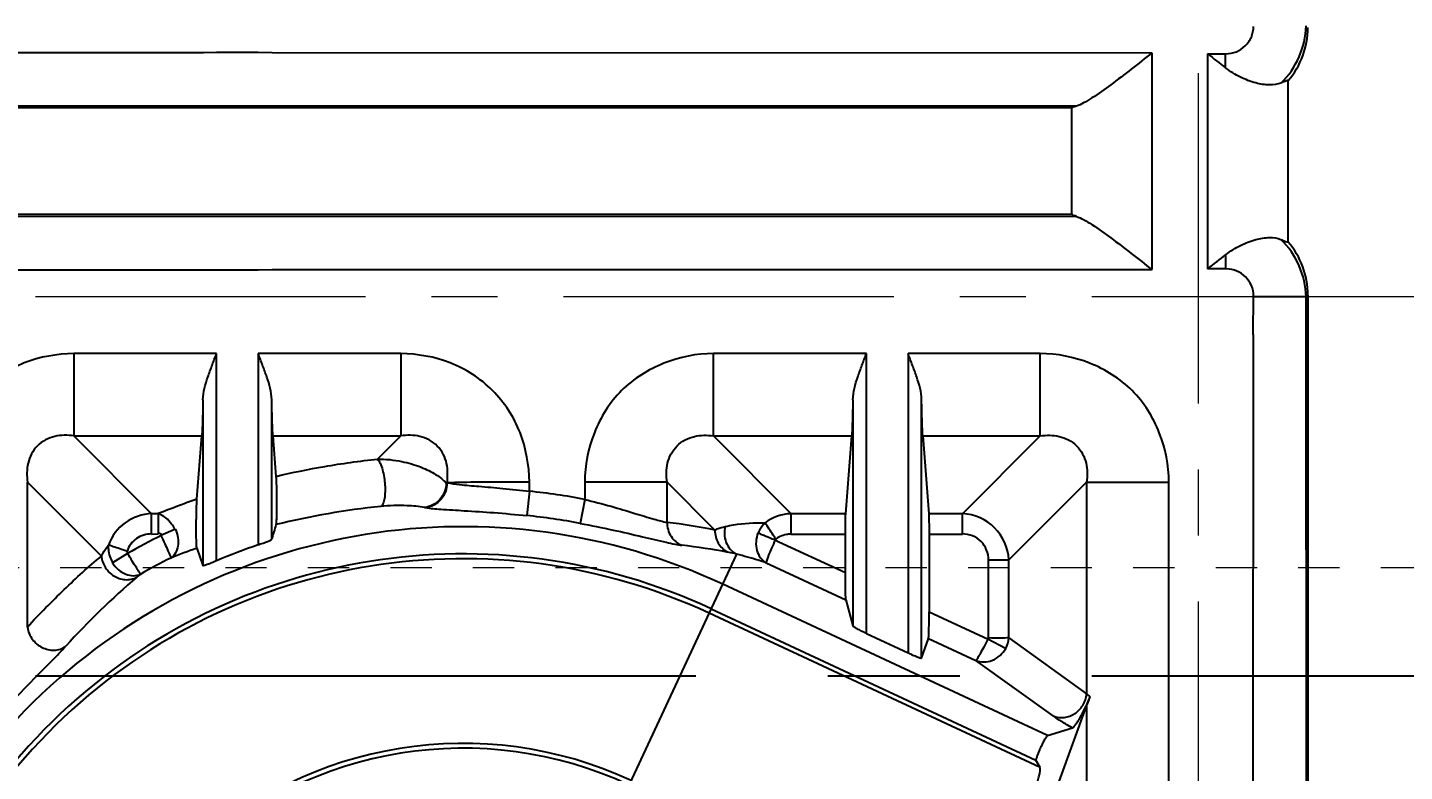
# Model space of a CAD drawing. Header units: millimetres. Extents: x 3054 to 4939, y -1170 to 130.
# Drawn here: x 3377.9 to 3428.8, y -243.7 to -216.2 of the extents above; entities that cross this region are included whole.
import ezdxf

# ---------------------------------------------------------------- set-up
doc = ezdxf.new("R2010")
doc.units = ezdxf.units.MM
doc.header["$LTSCALE"] = 16.335
doc.header["$PDMODE"] = 3
doc.header["$PDSIZE"] = 0.3125
doc.linetypes.add('CENTER', pattern=[0.6, 0.375, -0.075, 0.075, -0.075])
doc.linetypes.add('HIDDEN', pattern=[0.2, 0.1, -0.1])
doc.layers.get('0').update_dxf_attribs({"linetype": 'CONTINUOUS'})
doc.layers.get('Defpoints').update_dxf_attribs({"linetype": 'CONTINUOUS'})
doc.layers.add('21', color=7, linetype='CONTINUOUS')
doc.layers.add('center', color=1, linetype='CENTER', lineweight=9)
doc.layers.add('cool', color=153, linetype='HIDDEN', lineweight=9)
doc.styles.get("Standard").update_dxf_attribs({"font": 'txt', "width": 0.8})
doc.dimstyles.get("Standard").update_dxf_attribs({"dimtxt": 0.15625, "dimasz": 0.1875, "dimexe": 0.125, "dimexo": 0.0625, "dimtad": 0, "dimtih": 1, "dimtoh": 1, "dimdsep": 46, "dimtxsty": 'Standard', "dimcen": 0.09, "dimadec": 0, "dimazin": 0, "dimtp": 0.01, "dimtm": 0.01, "dimtfac": 1, "dimtofl": 0, "dimtmove": 0, "dimatfit": 3, "dimfxl": 0, "dimtolj": 1, "dimarcsym": 0})

# ---------------------------------------------------------------- blocks, each defined once
blk = doc.blocks.new('*D76')
at = {"color": 4, "lineweight": -2}
blk.add_line((3563.281, -226.18), (3589.582, -226.18), dxfattribs=at)
at = {"layer": 'Defpoints', "color": 0}
for p in [(3421.161, -226.18), (3563.281, -226.18), (3589.582, -226.18)]:
    blk.add_point(p, dxfattribs=at)
at = {"color": 6, "insert": (3594.582, -226.18), "char_height": 5, "attachment_point": 5}
blk.add_mtext('\\A1;0.00', dxfattribs=at)
blk = doc.blocks.new('*D77')
at = {"color": 4, "lineweight": -2}
blk.add_line((3573.796, -240.18), (3589.582, -240.18), dxfattribs=at)
at = {"layer": 'Defpoints', "color": 0}
for p in [(3421.161, -226.18), (3573.796, -240.18), (3589.582, -240.18)]:
    blk.add_point(p, dxfattribs=at)
at = {"color": 6, "insert": (3596.248, -240.18), "char_height": 5, "attachment_point": 5}
blk.add_mtext('\\A1;14.00', dxfattribs=at)
blk = doc.blocks.new('*D78')
at = {"color": 4, "lineweight": -2}
blk.add_line((3561.235, -283.18), (3589.582, -283.18), dxfattribs=at)
at = {"layer": 'Defpoints', "color": 0}
for p in [(3421.161, -226.18), (3561.235, -283.18), (3589.582, -283.18)]:
    blk.add_point(p, dxfattribs=at)
at = {"color": 6, "insert": (3596.915, -283.18), "char_height": 5, "attachment_point": 5}
blk.add_mtext('\\A1;57.00', dxfattribs=at)
blk = doc.blocks.new('*D79')
at = {"color": 4, "lineweight": -2}
blk.add_line((3481.854, -307.968), (3589.582, -307.968), dxfattribs=at)
at = {"layer": 'Defpoints', "color": 0}
for p in [(3421.161, -226.18), (3481.854, -307.968), (3589.582, -307.968)]:
    blk.add_point(p, dxfattribs=at)
at = {"color": 6, "insert": (3596.915, -307.968), "char_height": 5, "attachment_point": 5}
blk.add_mtext('\\A1;81.79', dxfattribs=at)
blk = doc.blocks.new('*D80')
at = {"color": 4, "lineweight": -2}
blk.add_line((3516.556, -324.18), (3589.582, -324.18), dxfattribs=at)
at = {"layer": 'Defpoints', "color": 0}
for p in [(3421.161, -226.18), (3516.556, -324.18), (3589.582, -324.18)]:
    blk.add_point(p, dxfattribs=at)
at = {"color": 6, "insert": (3596.915, -324.18), "char_height": 5, "attachment_point": 5}
blk.add_mtext('\\A1;98.00', dxfattribs=at)
blk = doc.blocks.new('*D81')
at = {"color": 4, "lineweight": -2}
blk.add_line((3547.495, -344.18), (3589.582, -344.18), dxfattribs=at)
at = {"layer": 'Defpoints', "color": 0}
for p in [(3421.161, -226.18), (3547.495, -344.18), (3589.582, -344.18)]:
    blk.add_point(p, dxfattribs=at)
at = {"color": 6, "insert": (3597.582, -344.18), "char_height": 5, "attachment_point": 5}
blk.add_mtext('\\A1;118.00', dxfattribs=at)
blk = doc.blocks.new('*D82')
at = {"color": 4, "lineweight": -2}
blk.add_line((3421.161, -379.512), (3421.161, -389.677), dxfattribs=at)
at = {"layer": 'Defpoints', "color": 0}
for p in [(3421.161, -226.18), (3421.161, -379.512), (3421.161, -389.677)]:
    blk.add_point(p, dxfattribs=at)
at = {"color": 6, "insert": (3421.161, -394.677), "char_height": 5, "attachment_point": 5, "rotation": 90}
blk.add_mtext('\\A1;0.00', dxfattribs=at)
blk = doc.blocks.new('*D83')
at = {"color": 4, "lineweight": -2}
blk.add_line((3474.154, -315.668), (3474.154, -389.677), dxfattribs=at)
at = {"layer": 'Defpoints', "color": 0}
for p in [(3421.161, -226.18), (3474.154, -315.668), (3474.154, -389.677)]:
    blk.add_point(p, dxfattribs=at)
at = {"color": 6, "insert": (3474.154, -397.677), "char_height": 5, "attachment_point": 5, "rotation": 90}
blk.add_mtext('\\A1;52.99', dxfattribs=at)
blk = doc.blocks.new('*D84')
at = {"color": 4, "lineweight": -2}
blk.add_line((3549.662, -339.842), (3549.662, -389.677), dxfattribs=at)
at = {"layer": 'Defpoints', "color": 0}
for p in [(3421.161, -226.18), (3549.662, -339.842), (3549.662, -389.677)]:
    blk.add_point(p, dxfattribs=at)
at = {"color": 6, "insert": (3549.662, -398.677), "char_height": 5, "attachment_point": 5, "rotation": 90}
blk.add_mtext('\\A1;128.50', dxfattribs=at)
blk = doc.blocks.new('*D85')
at = {"color": 4, "lineweight": -2}
blk.add_line((3421.161, -90.135), (3421.161, -60.351), dxfattribs=at)
at = {"layer": 'Defpoints', "color": 0}
for p in [(3421.161, -60.351), (3421.161, -90.135), (3421.161, -226.18)]:
    blk.add_point(p, dxfattribs=at)
at = {"color": 6, "insert": (3421.161, -55.351), "char_height": 5, "attachment_point": 5, "rotation": 90}
blk.add_mtext('\\A1;0.00', dxfattribs=at)
blk = doc.blocks.new('*D86')
at = {"color": 4, "lineweight": -2}
blk.add_line((3527.113, -219.255), (3527.113, -60.351), dxfattribs=at)
at = {"layer": 'Defpoints', "color": 0}
for p in [(3527.113, -60.351), (3527.113, -219.255), (3421.161, -226.18)]:
    blk.add_point(p, dxfattribs=at)
at = {"color": 6, "insert": (3527.113, -51.351), "char_height": 5, "attachment_point": 5, "rotation": 90}
blk.add_mtext('\\A1;105.95', dxfattribs=at)
blk = doc.blocks.new('*D87')
at = {"color": 4, "lineweight": -2}
blk.add_line((3549.662, -116.98), (3549.662, -60.351), dxfattribs=at)
at = {"layer": 'Defpoints', "color": 0}
for p in [(3549.662, -60.351), (3549.662, -116.98), (3421.161, -226.18)]:
    blk.add_point(p, dxfattribs=at)
at = {"color": 6, "insert": (3549.662, -51.351), "char_height": 5, "attachment_point": 5, "rotation": 90}
blk.add_mtext('\\A1;128.50', dxfattribs=at)
blk = doc.blocks.new('*D88')
at = {"color": 4, "lineweight": -2}
blk.add_line((3553.176, -108.18), (3587.767, -108.18), dxfattribs=at)
at = {"layer": 'Defpoints', "color": 0}
for p in [(3553.176, -108.18), (3587.767, -108.18), (3421.161, -226.18)]:
    blk.add_point(p, dxfattribs=at)
at = {"color": 6, "insert": (3595.767, -108.18), "char_height": 5, "attachment_point": 5}
blk.add_mtext('\\A1;118.00', dxfattribs=at)
blk = doc.blocks.new('*D89')
at = {"color": 4, "lineweight": -2}
blk.add_line((3575.76, -166.18), (3587.767, -166.18), dxfattribs=at)
at = {"layer": 'Defpoints', "color": 0}
for p in [(3575.76, -166.18), (3587.767, -166.18), (3421.161, -226.18)]:
    blk.add_point(p, dxfattribs=at)
at = {"color": 6, "insert": (3594.767, -166.18), "char_height": 5, "attachment_point": 5}
blk.add_mtext('\\A1;60.00', dxfattribs=at)
blk = doc.blocks.new('*D90')
at = {"color": 4, "lineweight": -2}
blk.add_line((3529.038, -221.18), (3587.767, -221.18), dxfattribs=at)
at = {"layer": 'Defpoints', "color": 0}
for p in [(3529.038, -221.18), (3587.767, -221.18), (3421.161, -226.18)]:
    blk.add_point(p, dxfattribs=at)
at = {"color": 6, "insert": (3593.1, -221.18), "char_height": 5, "attachment_point": 5}
blk.add_mtext('\\A1;5.00', dxfattribs=at)
blk = doc.blocks.new('*D91')
at = {"color": 4, "lineweight": -2}
blk.add_line((3268.007, -226.18), (3255.69, -226.18), dxfattribs=at)
at = {"layer": 'Defpoints', "color": 0}
for p in [(3255.69, -226.18), (3268.007, -226.18), (3421.161, -226.18)]:
    blk.add_point(p, dxfattribs=at)
at = {"color": 6, "insert": (3250.69, -226.18), "char_height": 5, "attachment_point": 5}
blk.add_mtext('\\A1;0.00', dxfattribs=at)
blk = doc.blocks.new('*D92')
at = {"color": 4, "lineweight": -2}
blk.add_line((3268.007, -240.18), (3255.69, -240.18), dxfattribs=at)
at = {"layer": 'Defpoints', "color": 0}
for p in [(3421.161, -226.18), (3255.69, -240.18), (3268.007, -240.18)]:
    blk.add_point(p, dxfattribs=at)
at = {"color": 6, "insert": (3249.024, -240.18), "char_height": 5, "attachment_point": 5}
blk.add_mtext('\\A1;14.00', dxfattribs=at)
blk = doc.blocks.new('*D93')
at = {"color": 4, "lineweight": -2}
blk.add_line((3343.835, -261.38), (3255.69, -261.38), dxfattribs=at)
at = {"layer": 'Defpoints', "color": 0}
for p in [(3421.161, -226.18), (3255.69, -261.38), (3343.835, -261.38)]:
    blk.add_point(p, dxfattribs=at)
at = {"color": 6, "insert": (3248.024, -261.38), "char_height": 5, "attachment_point": 5}
blk.add_mtext('\\A1;35.20', dxfattribs=at)
blk = doc.blocks.new('*D94')
at = {"color": 4, "lineweight": -2}
blk.add_line((3301.132, -283.18), (3255.69, -283.18), dxfattribs=at)
at = {"layer": 'Defpoints', "color": 0}
for p in [(3421.161, -226.18), (3255.69, -283.18), (3301.132, -283.18)]:
    blk.add_point(p, dxfattribs=at)
at = {"color": 6, "insert": (3248.357, -283.18), "char_height": 5, "attachment_point": 5}
blk.add_mtext('\\A1;57.00', dxfattribs=at)
blk = doc.blocks.new('*D95')
at = {"color": 4, "lineweight": -2}
blk.add_line((3360.454, -307.968), (3255.69, -307.968), dxfattribs=at)
at = {"layer": 'Defpoints', "color": 0}
for p in [(3421.161, -226.18), (3255.69, -307.968), (3360.454, -307.968)]:
    blk.add_point(p, dxfattribs=at)
at = {"color": 6, "insert": (3248.357, -307.968), "char_height": 5, "attachment_point": 5}
blk.add_mtext('\\A1;81.79', dxfattribs=at)
blk = doc.blocks.new('*D96')
at = {"color": 4, "lineweight": -2}
blk.add_line((3334.4, -324.18), (3255.69, -324.18), dxfattribs=at)
at = {"layer": 'Defpoints', "color": 0}
for p in [(3421.161, -226.18), (3255.69, -324.18), (3334.4, -324.18)]:
    blk.add_point(p, dxfattribs=at)
at = {"color": 6, "insert": (3248.357, -324.18), "char_height": 5, "attachment_point": 5}
blk.add_mtext('\\A1;98.00', dxfattribs=at)
blk = doc.blocks.new('*D97')
at = {"color": 4, "lineweight": -2}
blk.add_line((3286.776, -344.18), (3255.69, -344.18), dxfattribs=at)
at = {"layer": 'Defpoints', "color": 0}
for p in [(3421.161, -226.18), (3255.69, -344.18), (3286.776, -344.18)]:
    blk.add_point(p, dxfattribs=at)
at = {"color": 6, "insert": (3247.69, -344.18), "char_height": 5, "attachment_point": 5}
blk.add_mtext('\\A1;118.00', dxfattribs=at)
blk = doc.blocks.new('*D98')
at = {"color": 4, "lineweight": -2}
blk.add_line((3357.758, -221.18), (3255.69, -221.18), dxfattribs=at)
at = {"layer": 'Defpoints', "color": 0}
for p in [(3255.69, -221.18), (3357.758, -221.18), (3421.161, -226.18)]:
    blk.add_point(p, dxfattribs=at)
at = {"color": 6, "insert": (3250.357, -221.18), "char_height": 5, "attachment_point": 5}
blk.add_mtext('\\A1;5.00', dxfattribs=at)
blk = doc.blocks.new('*D99')
at = {"color": 4, "lineweight": -2}
blk.add_line((3355.908, -203.48), (3255.69, -203.48), dxfattribs=at)
at = {"layer": 'Defpoints', "color": 0}
for p in [(3255.69, -203.48), (3355.908, -203.48), (3421.161, -226.18)]:
    blk.add_point(p, dxfattribs=at)
at = {"color": 6, "insert": (3248.024, -203.48), "char_height": 5, "attachment_point": 5}
blk.add_mtext('\\A1;22.70', dxfattribs=at)
blk = doc.blocks.new('*D100')
at = {"color": 4, "lineweight": -2}
blk.add_line((3341.126, -196.055), (3255.69, -196.055), dxfattribs=at)
at = {"layer": 'Defpoints', "color": 0}
for p in [(3255.69, -196.055), (3341.126, -196.055), (3421.161, -226.18)]:
    blk.add_point(p, dxfattribs=at)
at = {"color": 6, "insert": (3248.69, -196.055), "char_height": 5, "attachment_point": 5}
blk.add_mtext('\\A1;30.13', dxfattribs=at)
blk = doc.blocks.new('*D101')
at = {"color": 4, "lineweight": -2}
for p, q in [((3265.69, -173.543), (3255.69, -173.543)), ((3275.69, -179.975), (3265.69, -173.543)), ((3362.93, -179.975), (3275.69, -179.975))]:
    blk.add_line(p, q, dxfattribs=at)
at = {"layer": 'Defpoints', "color": 0}
for p in [(3255.69, -173.543), (3362.93, -179.975), (3421.161, -226.18)]:
    blk.add_point(p, dxfattribs=at)
at = {"color": 6, "insert": (3248.357, -173.543), "char_height": 5, "attachment_point": 5}
blk.add_mtext('\\A1;46.21', dxfattribs=at)
blk = doc.blocks.new('*D102')
at = {"color": 4, "lineweight": -2}
blk.add_line((3347.685, -180.98), (3255.69, -180.98), dxfattribs=at)
at = {"layer": 'Defpoints', "color": 0}
for p in [(3255.69, -180.98), (3347.685, -180.98), (3421.161, -226.18)]:
    blk.add_point(p, dxfattribs=at)
at = {"color": 6, "insert": (3248.024, -180.98), "char_height": 5, "attachment_point": 5}
blk.add_mtext('\\A1;45.20', dxfattribs=at)
blk = doc.blocks.new('*D103')
at = {"color": 4, "lineweight": -2}
blk.add_line((3310.249, -166.18), (3255.69, -166.18), dxfattribs=at)
at = {"layer": 'Defpoints', "color": 0}
for p in [(3255.69, -166.18), (3310.249, -166.18), (3421.161, -226.18)]:
    blk.add_point(p, dxfattribs=at)
at = {"color": 6, "insert": (3248.69, -166.18), "char_height": 5, "attachment_point": 5}
blk.add_mtext('\\A1;60.00', dxfattribs=at)
blk = doc.blocks.new('*D104')
at = {"color": 4, "lineweight": -2}
blk.add_line((3289.052, -108.18), (3255.69, -108.18), dxfattribs=at)
at = {"layer": 'Defpoints', "color": 0}
for p in [(3255.69, -108.18), (3289.052, -108.18), (3421.161, -226.18)]:
    blk.add_point(p, dxfattribs=at)
at = {"color": 6, "insert": (3247.69, -108.18), "char_height": 5, "attachment_point": 5}
blk.add_mtext('\\A1;118.00', dxfattribs=at)
blk = doc.blocks.new('*D105')
at = {"color": 4, "lineweight": -2}
blk.add_line((3368.154, -315.668), (3368.154, -389.467), dxfattribs=at)
at = {"layer": 'Defpoints', "color": 0}
for p in [(3421.161, -226.18), (3368.154, -315.668), (3368.154, -389.467)]:
    blk.add_point(p, dxfattribs=at)
at = {"color": 6, "insert": (3368.154, -396.467), "char_height": 5, "attachment_point": 5, "rotation": 90}
blk.add_mtext('\\A1;53.01', dxfattribs=at)
blk = doc.blocks.new('*D106')
at = {"color": 4, "lineweight": -2}
blk.add_line((3345.76, -263.305), (3345.76, -389.467), dxfattribs=at)
at = {"layer": 'Defpoints', "color": 0}
for p in [(3421.161, -226.18), (3345.76, -263.305), (3345.76, -389.467)]:
    blk.add_point(p, dxfattribs=at)
at = {"color": 6, "insert": (3345.76, -397.134), "char_height": 5, "attachment_point": 5, "rotation": 90}
blk.add_mtext('\\A1;75.40', dxfattribs=at)
blk = doc.blocks.new('*D107')
at = {"color": 4, "lineweight": -2}
blk.add_line((3292.661, -352.98), (3292.661, -389.467), dxfattribs=at)
at = {"layer": 'Defpoints', "color": 0}
for p in [(3421.161, -226.18), (3292.661, -352.98), (3292.661, -389.467)]:
    blk.add_point(p, dxfattribs=at)
at = {"color": 6, "insert": (3292.661, -398.467), "char_height": 5, "attachment_point": 5, "rotation": 90}
blk.add_mtext('\\A1;128.50', dxfattribs=at)
blk = doc.blocks.new('*D108')
at = {"color": 4, "lineweight": -2}
blk.add_line((3292.661, -104.933), (3292.661, -60.476), dxfattribs=at)
at = {"layer": 'Defpoints', "color": 0}
for p in [(3292.661, -60.476), (3292.661, -104.933), (3421.161, -226.18)]:
    blk.add_point(p, dxfattribs=at)
at = {"color": 6, "insert": (3292.661, -51.476), "char_height": 5, "attachment_point": 5, "rotation": 90}
blk.add_mtext('\\A1;128.50', dxfattribs=at)
blk = doc.blocks.new('*D109')
at = {"color": 4, "lineweight": -2}
for p, q in [((3332.875, -70.476), (3332.875, -60.476)), ((3339.201, -80.476), (3332.875, -70.476)), ((3339.201, -194.13), (3339.201, -80.476))]:
    blk.add_line(p, q, dxfattribs=at)
at = {"layer": 'Defpoints', "color": 0}
for p in [(3332.875, -60.476), (3339.201, -194.13), (3421.161, -226.18)]:
    blk.add_point(p, dxfattribs=at)
at = {"color": 6, "insert": (3332.875, -53.143), "char_height": 5, "attachment_point": 5, "rotation": 90}
blk.add_mtext('\\A1;81.96', dxfattribs=at)
blk = doc.blocks.new('*D110')
at = {"color": 4, "lineweight": -2}
for p, q in [((3366.621, -70.476), (3366.621, -60.476)), ((3360.233, -80.476), (3366.621, -70.476)), ((3360.233, -218.705), (3360.233, -80.476))]:
    blk.add_line(p, q, dxfattribs=at)
at = {"layer": 'Defpoints', "color": 0}
for p in [(3366.621, -60.476), (3360.233, -218.705), (3421.161, -226.18)]:
    blk.add_point(p, dxfattribs=at)
at = {"color": 6, "insert": (3366.621, -52.81), "char_height": 5, "attachment_point": 5, "rotation": 90}
blk.add_mtext('\\A1;60.93', dxfattribs=at)
blk = doc.blocks.new('*D111')
at = {"color": 4, "lineweight": -2}
blk.add_line((3357.833, -201.73), (3357.833, -60.476), dxfattribs=at)
at = {"layer": 'Defpoints', "color": 0}
for p in [(3357.833, -60.476), (3357.833, -201.73), (3421.161, -226.18)]:
    blk.add_point(p, dxfattribs=at)
at = {"color": 6, "insert": (3357.833, -52.476), "char_height": 5, "attachment_point": 5, "rotation": 90}
blk.add_mtext('\\A1;63.33', dxfattribs=at)
blk = doc.blocks.new('*D112')
at = {"color": 4, "lineweight": -2}
for p, q in [((3378.939, -70.476), (3378.939, -60.476)), ((3364.855, -80.476), (3378.939, -70.476)), ((3364.855, -178.05), (3364.855, -80.476))]:
    blk.add_line(p, q, dxfattribs=at)
at = {"layer": 'Defpoints', "color": 0}
for p in [(3378.939, -60.476), (3364.855, -178.05), (3421.161, -226.18)]:
    blk.add_point(p, dxfattribs=at)
at = {"color": 6, "insert": (3378.939, -53.143), "char_height": 5, "attachment_point": 5, "rotation": 90}
blk.add_mtext('\\A1;56.31', dxfattribs=at)
blk = doc.blocks.new('*D113')
at = {"color": 4, "lineweight": -2}
blk.add_line((3345.76, -179.055), (3345.76, -60.476), dxfattribs=at)
at = {"layer": 'Defpoints', "color": 0}
for p in [(3345.76, -60.476), (3345.76, -179.055), (3421.161, -226.18)]:
    blk.add_point(p, dxfattribs=at)
at = {"color": 6, "insert": (3345.76, -52.81), "char_height": 5, "attachment_point": 5, "rotation": 90}
blk.add_mtext('\\A1;75.40', dxfattribs=at)

msp = doc.modelspace()

# ---------------------------------------------------------------- linework, layer by layer
at = {"layer": '21', "color": 7, "linetype": 'Continuous'}
for p, q in [((3384.405, -217.171), (3366.365, -217.173)), ((3384.889, -217.168), (3384.405, -217.171)), ((3386.428, -217.168), (3384.889, -217.168)), ((3386.945, -217.178), (3386.428, -217.168)), ((3419.446, -217.188), (3386.945, -217.178)), ((3419.446, -225.172), (3419.446, -217.188)), ((3421.489, -217.208), (3421.489, -225.157)), ((3421.489, -217.208), (3422.168, -217.208)), ((3422.157, -217.73), (3422.157, -217.211)), ((3424.47, -224.165), (3424.47, -218.195)), ((3416.646, -219.143), (3366.423, -219.148)), ((3416.465, -219.21), (3366.436, -219.21)), ((3416.465, -219.21), (3416.465, -223.151)), ((3366.423, -223.212), (3416.646, -223.217)), ((3416.465, -223.151), (3366.436, -223.151)), ((3422.157, -224.63), (3422.157, -225.149)), ((3366.365, -225.187), (3384.405, -225.189)), ((3384.405, -225.189), (3384.893, -225.192)), ((3384.893, -225.192), (3386.431, -225.192)), ((3386.431, -225.192), (3386.95, -225.182)), ((3386.95, -225.182), (3419.446, -225.172)), ((3422.192, -225.157), (3421.489, -225.157)), ((3423.178, -227.582), (3423.189, -226.153)), ((3425.126, -226.189), (3423.196, -226.189)), ((3425.195, -226.12), (3425.126, -226.189)), ((3425.126, -226.189), (3425.133, -269.186)), ((3425.195, -226.12), (3425.195, -269.159)), ((3423.178, -227.582), (3423.154, -270.331)), ((3379.623, -228.282), (3379.623, -231.323)), ((3384.894, -228.282), (3379.623, -228.282)), ((3384.894, -235.936), (3384.894, -228.282)), ((3386.428, -228.282), (3386.428, -235.348)), ((3391.695, -228.282), (3386.428, -228.282)), ((3391.695, -228.282), (3391.695, -231.323)), ((3403.24, -231.323), (3403.24, -228.282)), ((3408.895, -228.282), (3403.24, -228.282)), ((3408.895, -238.62), (3408.895, -228.282)), ((3410.428, -228.282), (3410.428, -239.335)), ((3415.313, -228.282), (3410.428, -228.282)), ((3415.313, -231.323), (3415.313, -228.282)), ((3384.392, -229.987), (3384.392, -236.115)), ((3386.93, -235.141), (3386.93, -229.987)), ((3408.392, -229.987), (3408.392, -238.343)), ((3410.93, -239.527), (3410.93, -229.987)), ((3379.623, -231.323), (3382.496, -234.196)), ((3379.623, -231.323), (3384.348, -231.323)), ((3384.17, -233.662), (3384.348, -231.323)), ((3386.974, -231.323), (3387.088, -232.818)), ((3386.974, -231.323), (3391.695, -231.323)), ((3390.837, -232.18), (3391.695, -231.323)), ((3403.24, -231.323), (3406.113, -234.196)), ((3403.24, -231.323), (3408.348, -231.323)), ((3408.13, -234.196), (3408.348, -231.323)), ((3410.974, -231.323), (3411.193, -234.196)), ((3410.974, -231.323), (3415.313, -231.323)), ((3412.44, -234.196), (3415.313, -231.323)), ((3377.912, -238.384), (3377.912, -233.033)), ((3380.641, -235.762), (3377.912, -233.033)), ((3396.446, -233.37), (3396.355, -234.267)), ((3396.446, -233.37), (3396.446, -233.033)), ((3398.489, -233.033), (3398.489, -233.667)), ((3401.53, -233.033), (3398.489, -233.033)), ((3401.53, -234.517), (3401.53, -233.033)), ((3403.299, -234.802), (3401.53, -233.033)), ((3417.023, -233.033), (3414.15, -235.906)), ((3417.023, -233.033), (3417.023, -240.848)), ((3417.023, -233.033), (3420.064, -233.033)), ((3420.064, -245.105), (3420.064, -233.033)), ((3398.489, -233.667), (3398.321, -234.553)), ((3382.496, -234.956), (3382.496, -234.196)), ((3382.74, -234.196), (3382.496, -234.196)), ((3382.74, -234.196), (3382.74, -234.956)), ((3392.574, -233.965), (3392.604, -233.97)), ((3406.113, -234.956), (3406.113, -234.196)), ((3408.13, -234.196), (3406.113, -234.196)), ((3412.44, -234.196), (3411.193, -234.196)), ((3412.44, -234.956), (3412.44, -234.196)), ((3383.374, -234.762), (3382.837, -235.008)), ((3382.496, -234.956), (3382.74, -234.937)), ((3405.502, -235.156), (3408.115, -236.374)), ((3406.1, -234.956), (3408.115, -234.956)), ((3408.115, -236.374), (3408.115, -234.956)), ((3411.207, -234.956), (3411.207, -237.816)), ((3411.207, -234.956), (3412.44, -234.956)), ((3381.604, -235.668), (3381.051, -236.013)), ((3384.166, -235.471), (3384.392, -236.115)), ((3399.481, -245.606), (3404.103, -235.695)), ((3413.39, -235.906), (3413.39, -238.834)), ((3413.39, -235.906), (3414.15, -235.906)), ((3414.15, -238.784), (3414.15, -235.906)), ((3405.195, -236.008), (3408.137, -237.38)), ((3415.576, -242.392), (3403.587, -236.801)), ((3408.137, -237.38), (3408.392, -238.343)), ((3415.303, -243.571), (3403.087, -237.874)), ((3403.162, -237.713), (3415.152, -243.304)), ((3411.207, -237.816), (3413.39, -238.834)), ((3408.895, -238.62), (3410.428, -239.335)), ((3410.93, -239.527), (3411.185, -238.802)), ((3411.185, -238.801), (3412.936, -239.617)), ((3414.033, -239.177), (3413.379, -238.829)), ((3414.15, -238.784), (3417.023, -240.848)), ((3415.787, -241.665), (3412.936, -239.617)), ((3416.008, -244.09), (3417.023, -241.303)), ((3417.023, -241.303), (3417.023, -245.105)), ((3415.576, -242.392), (3416.502, -242.11)), ((3415.303, -243.571), (3415.152, -243.304))]:
    msp.add_line(p, q, dxfattribs=at)
at = {"layer": '21', "color": 1, "linetype": 'CENTER', "ltscale": 3.980655}
msp.add_line((3261.161, -240.18), (3581.161, -240.18), dxfattribs=at)
at = {"layer": '21', "color": 8, "linetype": 'HIDDEN'}
msp.add_arc((3427.165, -221.18), 87.821, 218.45894, 155.70987, dxfattribs=at)
at = {"layer": '21', "color": 7, "linetype": 'Continuous'}
for centre, radius, start, end in [((3427.165, -221.18), 85.811, 91.12889, 269.34896), ((3422.098, -216.11), 3.029, 313.95, 358.8309), ((3516.795, -95.377), 154.682, 231.96537, 232.27857), ((3427.165, -221.18), 85.811, 270.6696, 358.87114), ((3422.098, -226.25), 3.029, 1.169, 46.05), ((3516.798, -346.988), 154.688, 127.72144, 128.03462), ((3388.781, -217.837), 15.906, 286.7828, 286.9033), ((3394, -257.36), 24.115, 79.2724, 84.1788), ((3393.897, -261.914), 29.88, 108.9969, 111.925), ((3382.57, -235.98), 1.786, 92.391, 159.5077), ((3394.011, -263.093), 29.324, 95.9842, 103.6576), ((3394, -257.36), 23.213, 79.2725, 84.1788), ((3406.19, -235.987), 1.793, 92.4444, 125.7864), ((3412.358, -235.987), 1.794, 2.5946, 87.4056), ((3394, -257.36), 22.684, 65, 270.0003), ((3643.674, -309.085), 267.18, 163.81232, 163.93326), ((3398.568, -258.506), 24.172, 78.7132, 82.9623), ((3394, -257.36), 24.985, 116.4539, 119.7463), ((3394, -257.36), 23.279, 108.9838, 113.0275), ((3399.412, -258.526), 23.315, 79.1915, 83.4431), ((3394, -257.36), 21.679, 65, 270), ((3394, -257.36), 21.5, 65, 270), ((3394, -257.36), 24.083, 116.6441, 119.6263), ((3394.046, -263.231), 29.466, 109.5918, 111.597), ((3400.203, -257.917), 28.11, 130.4985, 137.9438), ((3394, -257.36), 14.68, 65, 270), ((3394, -257.36), 14.501, 65, 270)]:
    msp.add_arc(centre, radius, start, end, dxfattribs=at)
for centre, major_axis, ratio, start_param, end_param in [((3422.133, -216.148), (2.197, -2.197), 0.970288, 0.068036, 0.770319), ((3422.133, -226.212), (2.197, 2.197), 0.970288, -0.770319, -0.068036), ((3413.845, -246.654), (1.444, 3.097), 0.087489, -3.079289, -0.062303)]:
    msp.add_ellipse(centre, major_axis=major_axis, ratio=ratio, start_param=start_param, end_param=end_param, dxfattribs=at)
for points, knots in [([(3422.168, -217.208), (3422.299, -217.209), (3422.565, -217.157), (3422.903, -216.935), (3423.133, -216.603), (3423.189, -216.338), (3423.189, -216.206)], [0, 0, 0, 0, 0.250033, 0.500103, 0.750148, 1, 1, 1, 1]), ([(3419.446, -217.169), (3419.188, -217.373), (3418.683, -217.773), (3417.946, -218.337), (3417.364, -218.761), (3416.935, -219.019), (3416.738, -219.112), (3416.645, -219.144)], [0, 0, 0, 0, 0.287021, 0.562579, 0.810141, 0.914839, 1, 1, 1, 1]), ([(3424.2, -218.29), (3424.07, -218.345), (3423.749, -218.385), (3423.239, -218.297), (3422.685, -218.083), (3422.328, -217.862), (3422.157, -217.73)], [0, 0, 0, 0, 0.192298, 0.429289, 0.703883, 1, 1, 1, 1]), ([(3424.47, -218.195), (3424.451, -218.199), (3424.358, -218.224), (3424.269, -218.261), (3424.2, -218.29)], [0, 0, 0, 0, 0.212554, 1, 1, 1, 1]), ([(3416.646, -219.143), (3416.629, -219.149), (3416.568, -219.168), (3416.508, -219.191), (3416.465, -219.21)], [0, 0, 0, 0, 0.271652, 1, 1, 1, 1]), ([(3416.646, -223.217), (3416.629, -223.212), (3416.568, -223.192), (3416.508, -223.169), (3416.465, -223.151)], [0, 0, 0, 0, 0.271651, 1, 1, 1, 1]), ([(3416.645, -223.217), (3416.738, -223.248), (3416.935, -223.341), (3417.364, -223.6), (3417.946, -224.024), (3418.683, -224.587), (3419.188, -224.987), (3419.446, -225.191)], [0, 0, 0, 0, 0.085169, 0.189881, 0.437424, 0.712981, 1, 1, 1, 1]), ([(3422.157, -224.63), (3422.328, -224.498), (3422.685, -224.277), (3423.239, -224.063), (3423.749, -223.975), (3424.07, -224.015), (3424.2, -224.07)], [0, 0, 0, 0, 0.296095, 0.570686, 0.807686, 1, 1, 1, 1]), ([(3424.2, -224.07), (3424.225, -224.081), (3424.314, -224.117), (3424.404, -224.151), (3424.47, -224.165)], [0, 0, 0, 0, 0.286258, 1, 1, 1, 1]), ([(3423.189, -226.153), (3423.189, -226.024), (3423.135, -225.763), (3422.911, -225.434), (3422.583, -225.211), (3422.322, -225.156), (3422.192, -225.157)], [0, 0, 0, 0, 0.249899, 0.500005, 0.750106, 1, 1, 1, 1]), ([(3379.623, -228.282), (3379.002, -228.293), (3377.746, -228.504), (3376.143, -229.553), (3375.095, -231.157), (3374.882, -232.412), (3374.872, -233.033)], [0, 0, 0, 0, 0.250129, 0.500014, 0.749892, 1, 1, 1, 1]), ([(3384.392, -229.987), (3384.397, -229.702), (3384.523, -229.271), (3384.729, -228.717), (3384.837, -228.427), (3384.894, -228.282)], [0, 0, 0, 0, 0.479766, 0.737839, 1, 1, 1, 1]), ([(3386.93, -229.987), (3386.926, -229.702), (3386.799, -229.272), (3386.595, -228.716), (3386.485, -228.427), (3386.428, -228.282)], [0, 0, 0, 0, 0.479844, 0.737662, 1, 1, 1, 1]), ([(3396.446, -233.033), (3396.435, -232.412), (3396.224, -231.156), (3395.175, -229.553), (3393.571, -228.505), (3392.316, -228.292), (3391.695, -228.282)], [0, 0, 0, 0, 0.250129, 0.500013, 0.749892, 1, 1, 1, 1]), ([(3403.24, -228.282), (3402.621, -228.282), (3401.679, -228.473), (3400.567, -229.038), (3399.579, -229.809), (3398.74, -231.169), (3398.489, -232.413), (3398.489, -233.033)], [0, 0, 0, 0, 0.249656, 0.375223, 0.500703, 0.750425, 1, 1, 1, 1]), ([(3408.392, -229.987), (3408.397, -229.702), (3408.523, -229.271), (3408.729, -228.717), (3408.837, -228.427), (3408.894, -228.282)], [0, 0, 0, 0, 0.479767, 0.73784, 1, 1, 1, 1]), ([(3410.93, -229.987), (3410.926, -229.702), (3410.799, -229.272), (3410.595, -228.716), (3410.485, -228.427), (3410.428, -228.282)], [0, 0, 0, 0, 0.479844, 0.737662, 1, 1, 1, 1]), ([(3420.064, -233.033), (3420.064, -232.413), (3419.872, -231.472), (3419.308, -230.36), (3418.536, -229.372), (3417.177, -228.533), (3415.932, -228.282), (3415.313, -228.282)], [0, 0, 0, 0, 0.249656, 0.375223, 0.500702, 0.750424, 1, 1, 1, 1]), ([(3384.392, -229.987), (3384.388, -230.258), (3384.378, -230.703), (3384.361, -231.148), (3384.348, -231.323)], [0, 0, 0, 0, 0.607821, 1, 1, 1, 1]), ([(3386.974, -231.323), (3386.961, -231.148), (3386.945, -230.703), (3386.935, -230.258), (3386.93, -229.987)], [0, 0, 0, 0, 0.392179, 1, 1, 1, 1]), ([(3408.392, -229.987), (3408.388, -230.258), (3408.378, -230.703), (3408.361, -231.148), (3408.348, -231.323)], [0, 0, 0, 0, 0.607821, 1, 1, 1, 1]), ([(3410.974, -231.323), (3410.961, -231.148), (3410.945, -230.703), (3410.935, -230.258), (3410.93, -229.987)], [0, 0, 0, 0, 0.392179, 1, 1, 1, 1]), ([(3379.623, -231.323), (3379.391, -231.289), (3379.025, -231.29), (3378.569, -231.454), (3378.265, -231.675), (3378.044, -231.979), (3377.88, -232.435), (3377.879, -232.802), (3377.912, -233.033)], [0, 0, 0, 0, 0.243803, 0.370664, 0.499992, 0.62932, 0.756199, 1, 1, 1, 1]), ([(3393.406, -233.055), (3393.436, -232.821), (3393.44, -232.454), (3393.283, -231.99), (3393.057, -231.686), (3392.754, -231.456), (3392.295, -231.289), (3391.927, -231.288), (3391.695, -231.323)], [0, 0, 0, 0, 0.244148, 0.37031, 0.500144, 0.630808, 0.757369, 1, 1, 1, 1]), ([(3401.53, -233.033), (3401.497, -232.802), (3401.498, -232.435), (3401.663, -231.98), (3401.886, -231.677), (3402.189, -231.454), (3402.644, -231.29), (3403.01, -231.289), (3403.24, -231.323)], [0, 0, 0, 0, 0.243641, 0.370967, 0.500262, 0.629995, 0.756752, 1, 1, 1, 1]), ([(3415.313, -231.323), (3415.544, -231.29), (3415.91, -231.29), (3416.366, -231.455), (3416.669, -231.679), (3416.891, -231.981), (3417.055, -232.437), (3417.056, -232.802), (3417.023, -233.033)], [0, 0, 0, 0, 0.243644, 0.370968, 0.500263, 0.629998, 0.756753, 1, 1, 1, 1]), ([(3387.088, -232.818), (3387.683, -232.677), (3388.6, -232.491), (3389.854, -232.295), (3390.506, -232.217), (3390.837, -232.18)], [0, 0, 0, 0, 0.482351, 0.737022, 1, 1, 1, 1]), ([(3390.837, -232.18), (3391.137, -232.177), (3391.687, -232.236), (3392.414, -232.445), (3392.971, -232.717), (3393.264, -232.944), (3393.374, -233.065)], [0, 0, 0, 0, 0.326828, 0.599704, 0.822156, 1, 1, 1, 1]), ([(3390.837, -232.18), (3390.88, -232.223), (3390.952, -232.355), (3391.029, -232.584), (3391.084, -232.852), (3391.123, -233.207), (3391.119, -233.543), (3391.057, -233.812), (3390.992, -233.914), (3390.954, -233.93)], [0, 0, 0, 0, 0.098978, 0.238902, 0.395353, 0.542338, 0.822219, 0.932658, 1, 1, 1, 1]), ([(3387.088, -232.818), (3387.097, -232.936), (3387.104, -233.251), (3387.11, -233.674), (3387.108, -234.066), (3387.105, -234.32), (3387.096, -234.491), (3387.094, -234.575), (3387.087, -234.599)], [0, 0, 0, 0, 0.199731, 0.530687, 0.710954, 0.860221, 0.957562, 1, 1, 1, 1]), ([(3393.374, -233.065), (3393.37, -233.283), (3393.208, -233.726), (3392.784, -233.946), (3392.574, -233.965)], [0, 0, 0, 0, 0.508823, 1, 1, 1, 1]), ([(3393.406, -233.055), (3393.405, -233.168), (3393.364, -233.394), (3393.19, -233.688), (3392.926, -233.897), (3392.711, -233.961), (3392.604, -233.97)], [0, 0, 0, 0, 0.254875, 0.508222, 0.75682, 1, 1, 1, 1]), ([(3396.446, -233.033), (3395.823, -233.027), (3394.81, -233.025), (3393.796, -233.046), (3393.405, -233.054)], [0, 0, 0, 0, 0.614323, 1, 1, 1, 1]), ([(3393.405, -233.054), (3393.558, -233.085), (3393.95, -233.131), (3394.639, -233.191), (3395.499, -233.261), (3396.12, -233.33), (3396.446, -233.37)], [0, 0, 0, 0, 0.153351, 0.386634, 0.678059, 1, 1, 1, 1]), ([(3384.166, -235.471), (3384.158, -235.45), (3384.156, -235.368), (3384.145, -235.192), (3384.143, -234.918), (3384.143, -234.51), (3384.151, -234.084), (3384.162, -233.777), (3384.17, -233.662)], [0, 0, 0, 0, 0.037886, 0.13237, 0.295172, 0.490119, 0.809199, 1, 1, 1, 1]), ([(3392.574, -233.965), (3392.363, -233.928), (3391.822, -233.885), (3391.28, -233.895), (3390.954, -233.93)], [0, 0, 0, 0, 0.394287, 1, 1, 1, 1]), ([(3398.489, -233.667), (3398.813, -233.751), (3399.435, -233.911), (3400.287, -234.165), (3400.972, -234.378), (3401.37, -234.486), (3401.53, -234.517)], [0, 0, 0, 0, 0.318391, 0.60911, 0.845204, 1, 1, 1, 1]), ([(3383.35, -234.773), (3383.318, -234.705), (3383.174, -234.462), (3382.937, -234.265), (3382.74, -234.202)], [0, 0, 0, 0, 0.266913, 1, 1, 1, 1]), ([(3392.604, -233.97), (3392.791, -234.003), (3393.271, -234.039), (3394.115, -234.089), (3395.177, -234.157), (3395.949, -234.225), (3396.355, -234.267)], [0, 0, 0, 0, 0.151138, 0.382777, 0.67449, 1, 1, 1, 1]), ([(3408.115, -234.956), (3408.115, -234.8), (3408.118, -234.547), (3408.122, -234.293), (3408.13, -234.196)], [0, 0, 0, 0, 0.614116, 1, 1, 1, 1]), ([(3411.193, -234.196), (3411.2, -234.293), (3411.204, -234.547), (3411.207, -234.8), (3411.207, -234.956)], [0, 0, 0, 0, 0.38589, 1, 1, 1, 1]), ([(3382.87, -234.991), (3382.854, -234.957), (3382.804, -234.924), (3382.753, -234.919), (3382.74, -234.919)], [0, 0, 0, 0, 0.736496, 1, 1, 1, 1]), ([(3383.374, -234.762), (3383.417, -234.865), (3383.475, -235.076), (3383.488, -235.461), (3383.346, -235.746), (3383.201, -235.834)], [0, 0, 0, 0, 0.288623, 0.558897, 1, 1, 1, 1]), ([(3398.321, -234.553), (3398.727, -234.63), (3399.497, -234.787), (3400.554, -235.029), (3401.316, -235.214), (3401.799, -235.319), (3401.992, -235.353), (3402.074, -235.363)], [0, 0, 0, 0, 0.32287, 0.613587, 0.847264, 0.934902, 1, 1, 1, 1]), ([(3401.53, -234.517), (3401.528, -234.695), (3401.624, -235.057), (3401.914, -235.3), (3402.074, -235.363)], [0, 0, 0, 0, 0.507975, 1, 1, 1, 1]), ([(3403.299, -234.8), (3403.295, -234.966), (3403.375, -235.302), (3403.625, -235.543), (3403.768, -235.616)], [0, 0, 0, 0, 0.509328, 1, 1, 1, 1]), ([(3403.297, -234.801), (3403.325, -234.787), (3403.447, -234.731), (3403.576, -234.693), (3403.676, -234.67)], [0, 0, 0, 0, 0.234004, 1, 1, 1, 1]), ([(3403.676, -234.67), (3403.629, -234.856), (3403.643, -235.173), (3403.847, -235.519), (3404.012, -235.649), (3404.103, -235.695)], [0, 0, 0, 0, 0.485236, 0.741666, 1, 1, 1, 1]), ([(3403.676, -234.67), (3403.779, -234.645), (3404.261, -234.548), (3404.756, -234.526), (3405.142, -234.532)], [0, 0, 0, 0, 0.215112, 1, 1, 1, 1]), ([(3404.888, -234.903), (3404.849, -235.008), (3404.797, -235.225), (3404.828, -235.55), (3404.96, -235.83), (3405.112, -235.963), (3405.195, -236.008)], [0, 0, 0, 0, 0.269462, 0.529149, 0.772471, 1, 1, 1, 1]), ([(3405.154, -234.536), (3405.072, -234.612), (3404.979, -234.736), (3404.915, -234.873), (3404.901, -234.909)], [0, 0, 0, 0, 0.746425, 1, 1, 1, 1]), ([(3404.901, -234.909), (3404.943, -234.926), (3405.037, -234.965), (3405.16, -235.016), (3405.273, -235.06), (3405.362, -235.104), (3405.46, -235.138), (3405.53, -235.151), (3405.563, -235.164)], [0, 0, 0, 0, 0.192888, 0.429089, 0.561575, 0.702822, 0.850058, 1, 1, 1, 1]), ([(3405.563, -235.164), (3405.527, -235.106), (3405.392, -234.896), (3405.255, -234.687), (3405.154, -234.536)], [0, 0, 0, 0, 0.274318, 1, 1, 1, 1]), ([(3380.641, -235.762), (3380.657, -235.728), (3380.73, -235.585), (3380.82, -235.451), (3380.898, -235.355)], [0, 0, 0, 0, 0.228983, 1, 1, 1, 1]), ([(3380.899, -235.355), (3380.894, -235.41), (3380.892, -235.636), (3380.969, -235.862), (3381.059, -236.008)], [0, 0, 0, 0, 0.242121, 1, 1, 1, 1]), ([(3381.597, -235.588), (3381.525, -235.564), (3381.293, -235.486), (3381.06, -235.409), (3380.899, -235.355)], [0, 0, 0, 0, 0.308103, 1, 1, 1, 1]), ([(3382.496, -234.944), (3382.3, -234.944), (3381.897, -235.059), (3381.648, -235.4), (3381.586, -235.584)], [0, 0, 0, 0, 0.502173, 1, 1, 1, 1]), ([(3382.837, -235.008), (3382.886, -235.106), (3382.975, -235.291), (3383.077, -235.511), (3383.141, -235.659), (3383.174, -235.739), (3383.193, -235.794), (3383.202, -235.824), (3383.201, -235.834)], [0, 0, 0, 0, 0.364405, 0.679434, 0.803877, 0.900548, 0.966523, 1, 1, 1, 1]), ([(3386.428, -235.348), (3386.49, -235.326), (3386.606, -235.285), (3386.743, -235.234), (3386.833, -235.196), (3386.882, -235.174), (3386.911, -235.157), (3386.929, -235.146), (3386.93, -235.141)], [0, 0, 0, 0, 0.360971, 0.676958, 0.80319, 0.901495, 0.967869, 1, 1, 1, 1]), ([(3405.524, -235.166), (3405.479, -235.266), (3405.395, -235.453), (3405.3, -235.677), (3405.242, -235.827), (3405.213, -235.91), (3405.198, -235.966), (3405.192, -235.998), (3405.195, -236.008)], [0, 0, 0, 0, 0.364333, 0.678456, 0.80276, 0.89957, 0.965644, 1, 1, 1, 1]), ([(3406.1, -234.955), (3406.047, -234.955), (3405.836, -234.974), (3405.63, -235.063), (3405.507, -235.162)], [0, 0, 0, 0, 0.254028, 1, 1, 1, 1]), ([(3413.401, -235.906), (3413.401, -235.66), (3413.207, -235.138), (3412.686, -234.945), (3412.44, -234.945)], [0, 0, 0, 0, 0.499994, 1, 1, 1, 1]), ([(3377.912, -238.384), (3378.126, -238.135), (3378.579, -237.672), (3379.479, -236.787), (3380.164, -236.151), (3380.641, -235.762)], [0, 0, 0, 0, 0.260212, 0.512336, 1, 1, 1, 1]), ([(3380.641, -235.762), (3380.655, -235.917), (3380.76, -236.208), (3381.085, -236.524), (3381.509, -236.672), (3381.817, -236.612), (3381.948, -236.542)], [0, 0, 0, 0, 0.264024, 0.501237, 0.747157, 1, 1, 1, 1]), ([(3382.095, -236.426), (3382.087, -236.42), (3382.07, -236.395), (3382.035, -236.348), (3381.987, -236.276), (3381.9, -236.14), (3381.771, -235.934), (3381.662, -235.761), (3381.604, -235.668)], [0, 0, 0, 0, 0.032733, 0.098506, 0.195253, 0.319915, 0.635344, 1, 1, 1, 1]), ([(3384.895, -235.936), (3384.834, -235.962), (3384.721, -236.009), (3384.584, -236.063), (3384.493, -236.095), (3384.442, -236.111), (3384.415, -236.116), (3384.394, -236.119), (3384.392, -236.115)], [0, 0, 0, 0, 0.367271, 0.689966, 0.817724, 0.914421, 0.975509, 1, 1, 1, 1]), ([(3404.103, -235.691), (3404.074, -235.683), (3403.962, -235.656), (3403.85, -235.632), (3403.768, -235.616)], [0, 0, 0, 0, 0.264871, 1, 1, 1, 1]), ([(3405.195, -236.007), (3405.095, -235.976), (3404.733, -235.865), (3404.369, -235.762), (3404.103, -235.695)], [0, 0, 0, 0, 0.27586, 1, 1, 1, 1]), ([(3381.051, -236.013), (3381.114, -236.105), (3381.255, -236.274), (3381.528, -236.444), (3381.822, -236.507), (3382.014, -236.465), (3382.095, -236.426)], [0, 0, 0, 0, 0.274577, 0.5359, 0.776851, 1, 1, 1, 1]), ([(3382.095, -236.426), (3382.081, -236.436), (3382.031, -236.473), (3381.982, -236.513), (3381.948, -236.542)], [0, 0, 0, 0, 0.276885, 1, 1, 1, 1]), ([(3408.137, -237.38), (3408.134, -237.368), (3408.132, -237.331), (3408.127, -237.261), (3408.124, -237.159), (3408.12, -236.977), (3408.116, -236.713), (3408.115, -236.492), (3408.115, -236.374)], [0, 0, 0, 0, 0.036581, 0.108443, 0.211316, 0.339618, 0.650766, 1, 1, 1, 1]), ([(3411.185, -238.802), (3411.188, -238.792), (3411.19, -238.76), (3411.195, -238.695), (3411.198, -238.597), (3411.203, -238.418), (3411.206, -238.155), (3411.207, -237.933), (3411.207, -237.816)], [0, 0, 0, 0, 0.031147, 0.097629, 0.19841, 0.327171, 0.643244, 1, 1, 1, 1]), ([(3377.913, -238.384), (3377.932, -238.548), (3378.062, -238.859), (3378.376, -239.117), (3378.665, -239.222), (3378.895, -239.247), (3379.129, -239.207), (3379.27, -239.133), (3379.332, -239.087)], [0, 0, 0, 0, 0.26368, 0.510019, 0.62698, 0.750677, 0.876526, 1, 1, 1, 1]), ([(3408.896, -238.621), (3408.834, -238.592), (3408.719, -238.537), (3408.583, -238.467), (3408.493, -238.416), (3408.442, -238.386), (3408.412, -238.363), (3408.394, -238.35), (3408.392, -238.343)], [0, 0, 0, 0, 0.352249, 0.665737, 0.793714, 0.895253, 0.965331, 1, 1, 1, 1]), ([(3413.379, -238.829), (3413.327, -238.926), (3413.231, -239.107), (3413.117, -239.321), (3413.038, -239.462), (3412.994, -239.538), (3412.962, -239.586), (3412.945, -239.612), (3412.936, -239.617)], [0, 0, 0, 0, 0.364639, 0.679376, 0.804031, 0.901036, 0.966911, 1, 1, 1, 1]), ([(3414.15, -238.784), (3414.052, -238.79), (3413.799, -238.79), (3413.545, -238.793), (3413.39, -238.784)], [0, 0, 0, 0, 0.385944, 1, 1, 1, 1]), ([(3375.587, -243.226), (3375.918, -242.794), (3376.593, -241.966), (3377.62, -240.833), (3378.442, -239.997), (3379.003, -239.435), (3379.235, -239.196), (3379.332, -239.088)], [0, 0, 0, 0, 0.29251, 0.573409, 0.821083, 0.921908, 1, 1, 1, 1]), ([(3410.428, -239.335), (3410.488, -239.363), (3410.601, -239.414), (3410.738, -239.471), (3410.829, -239.505), (3410.88, -239.522), (3410.907, -239.529), (3410.929, -239.531), (3410.93, -239.527)], [0, 0, 0, 0, 0.36618, 0.689002, 0.817217, 0.914333, 0.975583, 1, 1, 1, 1]), ([(3412.937, -239.618), (3413.03, -239.656), (3413.239, -239.694), (3413.663, -239.608), (3413.928, -239.368), (3414.035, -239.177)], [0, 0, 0, 0, 0.236952, 0.485236, 1, 1, 1, 1]), ([(3415.786, -241.665), (3415.917, -241.721), (3416.209, -241.758), (3416.611, -241.601), (3416.916, -241.286), (3417.012, -240.998), (3417.023, -240.848)], [0, 0, 0, 0, 0.250106, 0.4896, 0.735119, 1, 1, 1, 1]), ([(3416.502, -242.11), (3416.517, -242.105), (3416.55, -242.073), (3416.602, -242.01), (3416.669, -241.912), (3416.792, -241.716), (3416.964, -241.399), (3417.091, -241.117), (3417.152, -240.96)], [0, 0, 0, 0, 0.035704, 0.09854, 0.187461, 0.302275, 0.620653, 1, 1, 1, 1]), ([(3417.023, -240.848), (3417.033, -240.857), (3417.075, -240.895), (3417.118, -240.932), (3417.152, -240.96)], [0, 0, 0, 0, 0.230133, 1, 1, 1, 1]), ([(3417.023, -241.303), (3417.033, -241.275), (3417.075, -241.161), (3417.118, -241.047), (3417.152, -240.96)], [0, 0, 0, 0, 0.2393, 1, 1, 1, 1]), ([(3416.502, -242.11), (3416.364, -242.031), (3416.123, -241.888), (3415.886, -241.736), (3415.787, -241.665)], [0, 0, 0, 0, 0.564348, 1, 1, 1, 1]), ([(3415.576, -242.392), (3415.57, -242.394), (3415.558, -242.408), (3415.538, -242.434), (3415.511, -242.475), (3415.465, -242.554), (3415.402, -242.675), (3415.325, -242.833), (3415.253, -242.994), (3415.202, -243.12), (3415.172, -243.204), (3415.158, -243.25), (3415.151, -243.281), (3415.149, -243.299), (3415.152, -243.304)], [0, 0, 0, 0, 0.017847, 0.051442, 0.100299, 0.163026, 0.320882, 0.503633, 0.685815, 0.842061, 0.903664, 0.951238, 0.983456, 1, 1, 1, 1])]:
    msp.add_open_spline(points, degree=3, knots=knots, dxfattribs=at)
for points in [[(3381.591, -235.586), (3381.59, -235.614), (3381.59, -235.644), (3381.604, -235.668)], [(3414.035, -239.177), (3414.103, -239.059), (3414.144, -238.922), (3414.153, -238.786)]]:
    msp.add_open_spline(points, degree=3, dxfattribs=at)
at = {"layer": 'center', "color": 1, "linetype": 'CENTER', "ltscale": 1.990328}
for p, q in [((3421.161, -386.18), (3421.161, -66.18)), ((3261.161, -226.18), (3581.161, -226.18))]:
    msp.add_line(p, q, dxfattribs=at)
at = {"layer": 'cool', "ltscale": 0.932966}
msp.add_line((3275.491, -236.18), (3566.831, -236.18), dxfattribs=at)

# ---------------------------------------------------------------- dimensions: what is measured, and where the dimension line sits
for feature_location, offset, dtype, origin, picture, middle in [((3292.661, -104.933), (0, 44.457), 1, (3421.161, -226.18), '*D108', (3292.661, -51.476)), ((3527.113, -219.255), (0, 158.904), 1, (3421.161, -226.18), '*D86', (3527.113, -51.351)), ((3549.662, -116.98), (0, 56.63), 1, (3421.161, -226.18), '*D87', (3549.662, -51.351)), ((3357.833, -201.73), (0, 141.254), 1, (3421.161, -226.18), '*D111', (3357.833, -52.476)), ((3339.201, -194.13), (-6.325, 133.654), 1, (3421.161, -226.18), '*D109', (3332.875, -53.143)), ((3345.76, -179.055), (0, 118.579), 1, (3421.161, -226.18), '*D113', (3345.76, -52.81)), ((3360.233, -218.705), (6.388, 158.229), 1, (3421.161, -226.18), '*D110', (3366.621, -52.81)), ((3364.855, -178.05), (14.084, 117.574), 1, (3421.161, -226.18), '*D112', (3378.939, -53.143)), ((3421.161385516, -90.134942392), (0, 29.784139534), 1, (3421.161385516, -226.180448609), '*D85', (3421.161385516, -55.350802858)), ((3289.052, -108.18), (-33.362, 0), 0, (3421.161, -226.18), '*D104', (3247.69, -108.18)), ((3553.176, -108.18), (34.59, 0), 0, (3421.161, -226.18), '*D88', (3595.767, -108.18)), ((3310.249, -166.18), (-54.559, 0), 0, (3421.161, -226.18), '*D103', (3248.69, -166.18)), ((3575.76, -166.18), (12.007, 0), 0, (3421.161, -226.18), '*D89', (3594.767, -166.18)), ((3362.9304, -179.9751), (-107.2402, 6.4316), 0, (3421.1614, -226.1804), '*D101', (3248.3569, -173.5435)), ((3347.685, -180.98), (-91.995, 0), 0, (3421.161, -226.18), '*D102', (3248.024, -180.98)), ((3341.1255, -196.0551), (-85.4353, 0), 0, (3421.1614, -226.1804), '*D100', (3248.6903, -196.0551)), ((3355.908, -203.48), (-100.218, 0), 0, (3421.161, -226.18), '*D99', (3248.024, -203.48)), ((3357.758, -221.18), (-102.068, 0), 0, (3421.161, -226.18), '*D98', (3250.357, -221.18)), ((3529.038, -221.18), (58.729, 0), 0, (3421.161, -226.18), '*D90', (3593.1, -221.18)), ((3268.007112659, -226.180448609), (-12.316853979, 0), 0, (3421.161385516, -226.180448609), '*D91', (3250.69025868, -226.180448609)), ((3563.280550456, -226.180448609), (26.301281572, 0), 0, (3421.161385516, -226.180448609), '*D76', (3594.581832028, -226.180448609)), ((3286.776, -344.18), (-31.086, 0), 0, (3421.161, -226.18), '*D97', (3247.69, -344.18)), ((3343.835, -261.38), (-88.145, 0), 0, (3421.161, -226.18), '*D93', (3248.024, -261.38)), ((3301.132, -283.18), (-45.442, 0), 0, (3421.161, -226.18), '*D94', (3248.357, -283.18)), ((3360.454, -307.968), (-104.764, 0), 0, (3421.161, -226.18), '*D95', (3248.357, -307.968)), ((3334.4, -324.18), (-78.709, 0), 0, (3421.161, -226.18), '*D96', (3248.357, -324.18)), ((3268.007, -240.18), (-12.317, 0), 0, (3421.161, -226.18), '*D92', (3249.024, -240.18)), ((3292.661, -352.98), (0, -36.487), 1, (3421.161, -226.18), '*D107', (3292.661, -398.467)), ((3345.76, -263.305), (0, -126.162), 1, (3421.161, -226.18), '*D106', (3345.76, -397.134)), ((3368.154, -315.668), (0, -73.799), 1, (3421.161, -226.18), '*D105', (3368.154, -396.467)), ((3421.161385516, -379.51157823), (0, -10.165092812), 1, (3421.161385516, -226.180448609), '*D82', (3421.161385516, -394.676671042)), ((3573.796, -240.18), (15.786, 0), 0, (3421.161, -226.18), '*D77', (3596.248, -240.18)), ((3561.235, -283.18), (28.346, 0), 0, (3421.161, -226.18), '*D78', (3596.915, -283.18)), ((3481.854, -307.968), (107.728, 0), 0, (3421.161, -226.18), '*D79', (3596.915, -307.968)), ((3516.556, -324.18), (73.026, 0), 0, (3421.161, -226.18), '*D80', (3596.915, -324.18)), ((3547.495, -344.18), (42.087, 0), 0, (3421.161, -226.18), '*D81', (3597.582, -344.18)), ((3474.154, -315.668), (0, -74.009), 1, (3421.161, -226.18), '*D83', (3474.154, -397.677)), ((3549.662, -339.842), (0, -49.834), 1, (3421.161, -226.18), '*D84', (3549.662, -398.677))]:
    dim = msp.add_ordinate_dim(feature_location=feature_location, offset=offset, dtype=dtype, origin=origin, dimstyle='Standard', override={"dimtxt": 5, "dimasz": 5, "dimexe": 0, "dimexo": 0, "dimgap": 0, "dimtih": 0, "dimtoh": 0, "dimzin": 0, "dimcen": 0, "dimclrd": 4, "dimclre": 4, "dimclrt": 6, "dimadec": 2, "dimtp": 0, "dimtm": 0, "dimtzin": 0})
    dim.commit()
    dim.dimension.update_dxf_attribs({"geometry": picture, "text_midpoint": middle})

doc.saveas('drawing.dxf')
